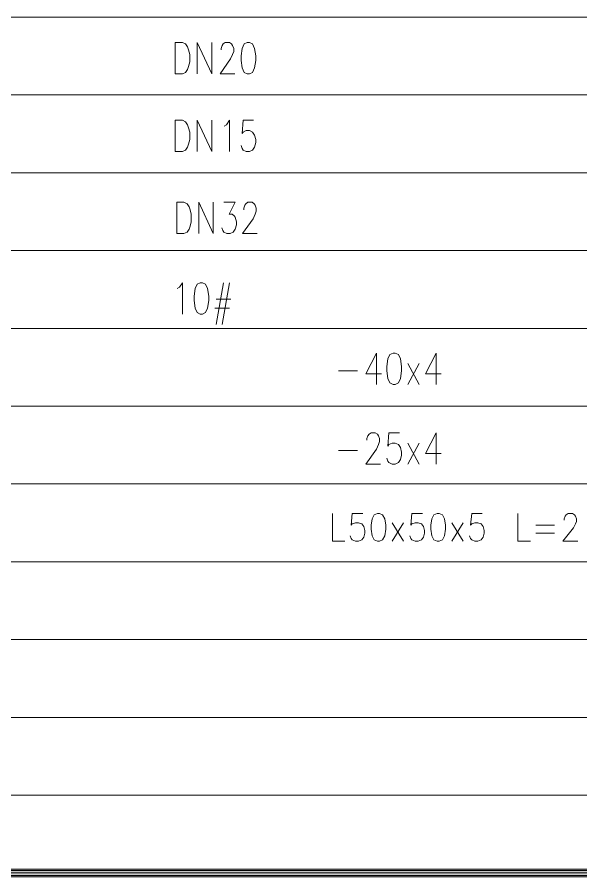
# Model space of a CAD drawing. Header units: millimetres. Extents: x 0 to 586, y 0 to 414.
# Drawn here: x 414.9 to 472.1, y 116.5 to 203.7 of the extents above; entities that cross this region are included whole.
import ezdxf

# ---------------------------------------------------------------- set-up
doc = ezdxf.new("R2010")
doc.units = ezdxf.units.MM

msp = doc.modelspace()

# ---------------------------------------------------------------- hatches: boundary and pattern name
h = msp.add_hatch(color=0)
h.dxf.hatch_style = 2
h.paths.add_polyline_path([(372.685028, 116.536611), (373.47525, 117.323306), (532.599194, 117.323306), (532.599194, 116.536611)])
h = msp.add_hatch(color=0)
h.dxf.hatch_style = 2
h.paths.add_polyline_path([(373.080139, 116.68125), (373.080139, 117.175139), (532.599194, 117.175139), (532.599194, 116.68125)])

# ---------------------------------------------------------------- linework, layer by layer
at = {"color": 0, "lineweight": 0}
for points in [[(373.080139, 203.690361), (532.599194, 203.690361)], [(433.175833, 197.947139), (433.175833, 201.132722), (434.661028, 197.947139), (434.661028, 201.132722)], [(435.617056, 200.37425), (435.617056, 200.525944), (435.722889, 200.829333), (435.828722, 200.981028), (436.040389, 201.132722), (436.46725, 201.132722), (436.678917, 200.981028), (436.78475, 200.829333), (436.890583, 200.525944), (436.890583, 200.222556), (436.78475, 199.919167), (436.573083, 199.464083), (435.511222, 197.947139), (436.996417, 197.947139)], [(373.080139, 195.80225), (532.599194, 195.80225)], [(433.175833, 190.062556), (433.175833, 193.248139), (434.661028, 190.062556), (434.661028, 193.248139)], [(435.934556, 192.641361), (436.146222, 192.793056), (436.46725, 193.248139), (436.46725, 190.062556)], [(438.908472, 193.248139), (437.846611, 193.248139), (437.740778, 191.882889), (437.846611, 192.034583), (438.164111, 192.186278), (438.481611, 192.186278), (438.802639, 192.034583), (439.014306, 191.731194), (439.120139, 191.276111), (439.120139, 190.972722), (439.014306, 190.517639), (438.802639, 190.21425), (438.481611, 190.062556), (438.164111, 190.062556), (437.846611, 190.21425), (437.740778, 190.365944), (437.634944, 190.669333)], [(373.080139, 187.914139), (532.599194, 187.914139)], [(433.341639, 181.744056), (433.341639, 184.929639), (434.826833, 181.744056), (434.826833, 184.929639)], [(435.888694, 184.929639), (437.056389, 184.929639), (436.417861, 183.716083), (436.738889, 183.716083), (436.950556, 183.564389), (437.056389, 183.412694), (437.162222, 182.957611), (437.162222, 182.654222), (437.056389, 182.199139), (436.844722, 181.89575), (436.527222, 181.744056), (436.206194, 181.744056), (435.888694, 181.89575), (435.782861, 182.047444), (435.677028, 182.350833)], [(437.906583, 184.171167), (437.906583, 184.322861), (438.012417, 184.62625), (438.11825, 184.777944), (438.329917, 184.929639), (438.756778, 184.929639), (438.968444, 184.777944), (439.074278, 184.62625), (439.180111, 184.322861), (439.180111, 184.019472), (439.074278, 183.716083), (438.862611, 183.261), (437.80075, 181.744056), (439.285944, 181.744056)], [(373.080139, 180.026028), (532.599194, 180.026028)], [(431.172056, 176.170167), (431.38725, 176.321861), (431.70475, 176.773417), (431.70475, 173.591361)], [(435.846361, 176.773417), (435.102, 172.5295)], [(436.481361, 176.773417), (435.737, 172.5295)], [(435.102, 175.108306), (436.587194, 175.108306)], [(434.996167, 174.198139), (436.481361, 174.198139)], [(373.080139, 172.141444), (532.599194, 172.141444)], [(373.080139, 172.141444), (532.599194, 172.141444)], [(451.354472, 169.643778), (450.292611, 167.520056), (451.883639, 167.520056)], [(451.354472, 169.643778), (451.354472, 166.458194)], [(457.404611, 169.643778), (456.34275, 167.520056), (457.937306, 167.520056)], [(457.404611, 169.643778), (457.404611, 166.458194)], [(454.540056, 166.458194), (455.70775, 168.581917)], [(455.70775, 166.458194), (454.540056, 168.581917)], [(447.530361, 167.823444), (449.442417, 167.823444)], [(373.080139, 164.253333), (532.599194, 164.253333)], [(450.398444, 160.806694), (450.398444, 160.958389), (450.504278, 161.261778), (450.610111, 161.413472), (450.821778, 161.565167), (451.248639, 161.565167), (451.460306, 161.413472), (451.566139, 161.261778), (451.671972, 160.958389), (451.671972, 160.655), (451.566139, 160.351611), (451.354472, 159.900056), (450.292611, 158.383111), (451.777806, 158.383111)], [(453.689861, 161.565167), (452.628, 161.565167), (452.522167, 160.203444), (452.628, 160.351611), (452.9455, 160.503306), (453.266528, 160.503306), (453.584028, 160.351611), (453.795694, 160.05175), (453.901528, 159.596667), (453.901528, 159.293278), (453.795694, 158.838194), (453.584028, 158.534806), (453.266528, 158.383111), (452.9455, 158.383111), (452.628, 158.534806), (452.522167, 158.6865), (452.416333, 158.989889)], [(457.404611, 161.565167), (456.34275, 159.444972), (457.937306, 159.444972)], [(457.404611, 161.565167), (457.404611, 158.383111)], [(454.540056, 158.383111), (455.70775, 160.503306)], [(455.70775, 158.383111), (454.540056, 160.503306)], [(447.530361, 159.748361), (449.442417, 159.748361)], [(373.080139, 156.365222), (532.599194, 156.365222)], [(446.895361, 153.366611), (446.895361, 150.579667), (448.168889, 150.579667)], [(449.975111, 153.366611), (448.91325, 153.366611), (448.807417, 152.174222), (448.91325, 152.308278), (449.23075, 152.438806), (449.54825, 152.438806), (449.869278, 152.308278), (450.080944, 152.040167), (450.186778, 151.641528), (450.186778, 151.376944), (450.080944, 150.978306), (449.869278, 150.713722), (449.54825, 150.579667), (449.23075, 150.579667), (448.91325, 150.713722), (448.807417, 150.847778), (448.701583, 151.112361)], [(456.02525, 153.366611), (454.963389, 153.366611), (454.857556, 152.174222), (454.963389, 152.308278), (455.284417, 152.438806), (455.601917, 152.438806), (455.919417, 152.308278), (456.131083, 152.040167), (456.240444, 151.641528), (456.240444, 151.376944), (456.131083, 150.978306), (455.919417, 150.713722), (455.601917, 150.579667), (455.284417, 150.579667), (454.963389, 150.713722), (454.857556, 150.847778), (454.751722, 151.112361)], [(462.078917, 153.366611), (461.017056, 153.366611), (460.911222, 152.174222), (461.017056, 152.308278), (461.334556, 152.438806), (461.652056, 152.438806), (461.973083, 152.308278), (462.18475, 152.040167), (462.290583, 151.641528), (462.290583, 151.376944), (462.18475, 150.978306), (461.973083, 150.713722), (461.652056, 150.579667), (461.334556, 150.579667), (461.017056, 150.713722), (460.911222, 150.847778), (460.805389, 151.112361)], [(465.709, 153.366611), (465.709, 150.579667), (466.982528, 150.579667)], [(470.383306, 152.703389), (470.383306, 152.837444), (470.489139, 153.102028), (470.594972, 153.236083), (470.806639, 153.366611), (471.229972, 153.366611), (471.445167, 153.236083), (471.551, 153.102028), (471.656833, 152.837444), (471.656833, 152.572861), (471.551, 152.308278), (471.335806, 151.909639), (470.273944, 150.579667), (471.762667, 150.579667)], [(452.949028, 150.579667), (454.116722, 152.438806)], [(454.116722, 150.579667), (452.949028, 152.438806)], [(458.999167, 150.579667), (460.166861, 152.438806)], [(460.166861, 150.579667), (458.999167, 152.438806)], [(467.515222, 152.174222), (469.427278, 152.174222)], [(467.515222, 151.376944), (469.427278, 151.376944)], [(373.080139, 148.477111), (532.599194, 148.477111)], [(373.080139, 140.592528), (532.599194, 140.592528)], [(373.080139, 132.704417), (532.599194, 132.704417)], [(373.080139, 124.816306), (532.599194, 124.816306)], [(373.080139, 116.928194), (532.599194, 116.928194)]]:
    msp.add_lwpolyline(points, dxfattribs=at)
for points in [[(430.94275, 197.947139), (430.94275, 201.132722), (431.687111, 201.132722), (432.004611, 200.981028), (432.219806, 200.677639), (432.325639, 200.37425), (432.431472, 199.919167), (432.431472, 199.160694), (432.325639, 198.705611), (432.219806, 198.402222), (432.004611, 198.098833), (431.687111, 197.947139)], [(438.269944, 201.132722), (437.952444, 200.981028), (437.740778, 200.525944), (437.634944, 199.767472), (437.634944, 199.312389), (437.740778, 198.553917), (437.952444, 198.098833), (438.269944, 197.947139), (438.481611, 197.947139), (438.802639, 198.098833), (439.014306, 198.553917), (439.120139, 199.312389), (439.120139, 199.767472), (439.014306, 200.525944), (438.802639, 200.981028), (438.481611, 201.132722)], [(430.94275, 190.062556), (430.94275, 193.248139), (431.687111, 193.248139), (432.004611, 193.096444), (432.219806, 192.793056), (432.325639, 192.489667), (432.431472, 192.034583), (432.431472, 191.276111), (432.325639, 190.821028), (432.219806, 190.517639), (432.004611, 190.21425), (431.687111, 190.062556)], [(431.112083, 181.744056), (431.112083, 184.929639), (431.852917, 184.929639), (432.173944, 184.777944), (432.385611, 184.474556), (432.491444, 184.171167), (432.597278, 183.716083), (432.597278, 182.957611), (432.491444, 182.502528), (432.385611, 182.199139), (432.173944, 181.89575), (431.852917, 181.744056)], [(433.507444, 176.773417), (433.189944, 176.621722), (432.978278, 176.170167), (432.872444, 175.411694), (432.872444, 174.956611), (432.978278, 174.198139), (433.189944, 173.743056), (433.507444, 173.591361), (433.722639, 173.591361), (434.040139, 173.743056), (434.251806, 174.198139), (434.357639, 174.956611), (434.357639, 175.411694), (434.251806, 176.170167), (434.040139, 176.621722), (433.722639, 176.773417)], [(453.051333, 169.643778), (452.733833, 169.492083), (452.522167, 169.037), (452.416333, 168.278528), (452.416333, 167.823444), (452.522167, 167.064972), (452.733833, 166.609889), (453.051333, 166.458194), (453.266528, 166.458194), (453.584028, 166.609889), (453.795694, 167.064972), (453.901528, 167.823444), (453.901528, 168.278528), (453.795694, 169.037), (453.584028, 169.492083), (453.266528, 169.643778)], [(451.460306, 153.366611), (451.142806, 153.236083), (450.931139, 152.837444), (450.825306, 152.174222), (450.825306, 151.775583), (450.931139, 151.112361), (451.142806, 150.713722), (451.460306, 150.579667), (451.671972, 150.579667), (451.993, 150.713722), (452.204667, 151.112361), (452.3105, 151.775583), (452.3105, 152.174222), (452.204667, 152.837444), (451.993, 153.236083), (451.671972, 153.366611)], [(457.513972, 153.366611), (457.192944, 153.236083), (456.981278, 152.837444), (456.875444, 152.174222), (456.875444, 151.775583), (456.981278, 151.112361), (457.192944, 150.713722), (457.513972, 150.579667), (457.725639, 150.579667), (458.043139, 150.713722), (458.254806, 151.112361), (458.360639, 151.775583), (458.360639, 152.174222), (458.254806, 152.837444), (458.043139, 153.236083), (457.725639, 153.366611)], [(372.685028, 116.536611), (373.47525, 117.323306), (532.599194, 117.323306), (532.599194, 116.536611)], [(373.080139, 116.68125), (373.080139, 117.175139), (532.599194, 117.175139), (532.599194, 116.68125)]]:
    msp.add_lwpolyline(points, close=True, dxfattribs=at)

doc.saveas('drawing.dxf')
